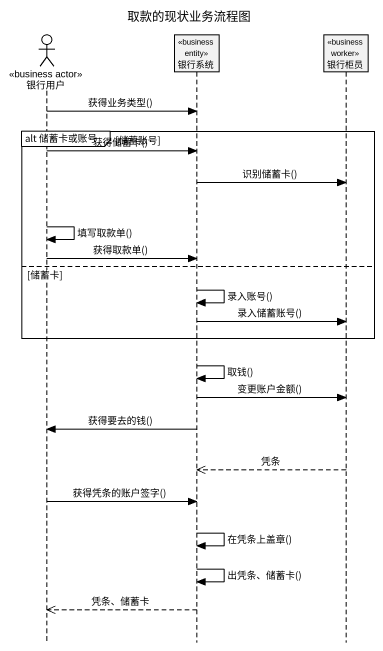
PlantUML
@startuml
title 取款的现状业务流程图
hide footbox
actor 银行用户 <<business actor>>
participant 银行系统 <<business entity>>
participant 银行柜员 <<business worker>>

银行用户 -> 银行系统 : 获得业务类型()
group alt 储蓄卡或账号 [储蓄账号]
  银行用户 -> 银行系统 : 获得储蓄卡()
  银行系统 -> 银行柜员 : 识别储蓄卡()
  银行用户 -> 银行用户 : 填写取款单()
  银行用户 -> 银行系统 : 获得取款单()
else 储蓄卡
  银行系统 -> 银行系统 : 录入账号()
  银行系统 -> 银行柜员 : 录入储蓄账号()
end
银行系统 -> 银行系统 : 取钱()
银行系统 -> 银行柜员 : 变更账户金额()
银行系统 -> 银行用户 : 获得要去的钱()
银行柜员 -->> 银行系统 : 凭条
银行用户 -> 银行系统 : 获得凭条的账户签字()
银行系统 -> 银行系统 : 在凭条上盖章()
银行系统 -> 银行系统 : 出凭条、储蓄卡()
银行系统 -->> 银行用户 : 凭条、储蓄卡
@enduml
